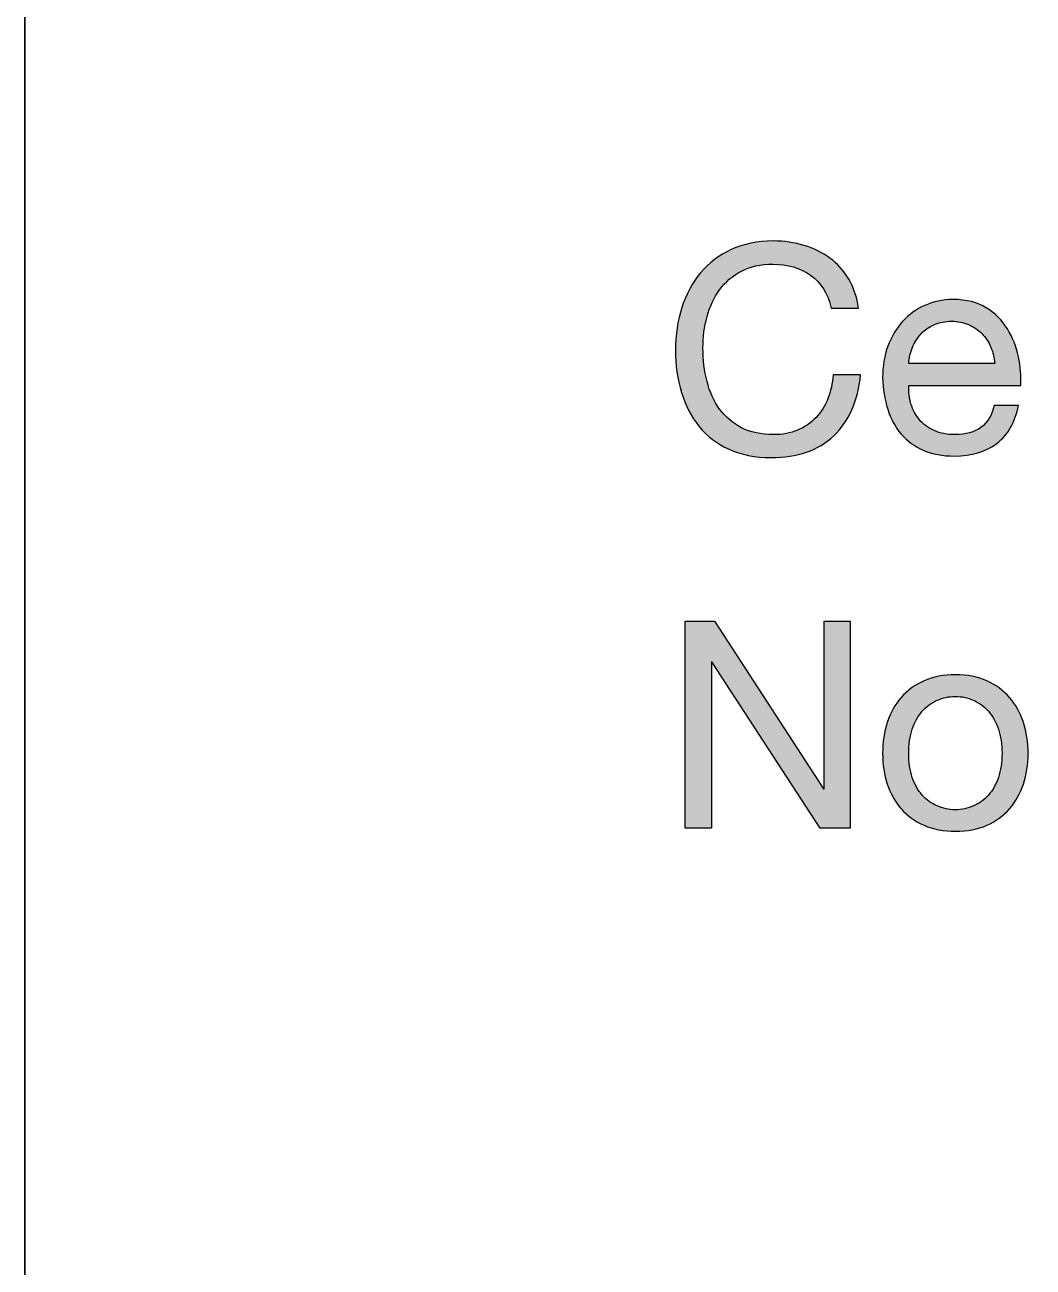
# Paper-space layout 'A1mask' of a CAD drawing. Extents: x 20 to 830, y 20 to 585.
# Drawn here: x 650 to 664.34, y 72.97 to 90.62 of the extents above; entities that cross this region are included whole.
import ezdxf
from ezdxf.enums import TextEntityAlignment as Align

# ---------------------------------------------------------------- set-up
doc = ezdxf.new("R2010")
doc.units = 0
doc.layers.get('0').update_dxf_attribs({"linetype": 'CONTINUOUS'})
doc.layers.get('Defpoints').update_dxf_attribs({"linetype": 'CONTINUOUS'})
doc.layers.add('JPP_Mask', color=7, linetype='CONTINUOUS')
doc.styles.add('JPP', font='arial.ttf')

# ---------------------------------------------------------------- blocks, each defined once
blk = doc.blocks.new('A1mask')
at = {"true_color": 0x004a91}
h = blk.add_hatch(color=154, dxfattribs=at)
edge = h.paths.add_edge_path()
edge.add_spline(control_points=[(646.501, 69.784), (646.718, 69.99), (646.845, 70.279), (646.884, 70.65)], knot_values=[14, 14, 14, 14, 15, 15, 15, 15], degree=3, periodic=0)
edge.add_spline(control_points=[(646.884, 70.65), (646.884, 70.65), (646.492, 70.65), (646.492, 70.65), (646.484, 70.529), (646.46, 70.416), (646.418, 70.312), (646.377, 70.207), (646.32, 70.117), (646.247, 70.042)], knot_values=[11, 11, 11, 11, 12, 12, 12, 13, 13, 13, 14, 14, 14, 14], degree=3, periodic=0)
edge.add_spline(control_points=[(646.247, 70.042), (646.175, 69.966), (646.088, 69.907), (645.988, 69.865)], knot_values=[10, 10, 10, 10, 11, 11, 11, 11], degree=3, periodic=0)
edge.add_spline(control_points=[(645.988, 69.865), (645.887, 69.822), (645.773, 69.801), (645.643, 69.801)], knot_values=[9, 9, 9, 9, 10, 10, 10, 10], degree=3, periodic=0)
edge.add_spline(control_points=[(645.643, 69.801), (645.468, 69.801), (645.317, 69.834), (645.19, 69.899)], knot_values=[8, 8, 8, 8, 9, 9, 9, 9], degree=3, periodic=0)
edge.add_spline(control_points=[(645.19, 69.899), (645.064, 69.966), (644.96, 70.054), (644.879, 70.165)], knot_values=[7, 7, 7, 7, 8, 8, 8, 8], degree=3, periodic=0)
edge.add_spline(control_points=[(644.879, 70.165), (644.798, 70.277), (644.738, 70.407), (644.7, 70.557)], knot_values=[6, 6, 6, 6, 7, 7, 7, 7], degree=3, periodic=0)
edge.add_spline(control_points=[(644.7, 70.557), (644.662, 70.706), (644.642, 70.865), (644.642, 71.033)], knot_values=[5, 5, 5, 5, 6, 6, 6, 6], degree=3, periodic=0)
edge.add_spline(control_points=[(644.642, 71.033), (644.642, 71.187), (644.662, 71.335), (644.7, 71.478)], knot_values=[4, 4, 4, 4, 5, 5, 5, 5], degree=3, periodic=0)
edge.add_spline(control_points=[(644.7, 71.478), (644.738, 71.62), (644.798, 71.747), (644.879, 71.859)], knot_values=[3, 3, 3, 3, 4, 4, 4, 4], degree=3, periodic=0)
edge.add_spline(control_points=[(644.879, 71.859), (644.96, 71.97), (645.063, 72.058), (645.188, 72.125)], knot_values=[2, 2, 2, 2, 3, 3, 3, 3], degree=3, periodic=0)
edge.add_spline(control_points=[(645.188, 72.125), (645.313, 72.19), (645.464, 72.223), (645.64, 72.223)], knot_values=[1, 1, 1, 1, 2, 2, 2, 2], degree=3, periodic=0)
edge.add_spline(control_points=[(645.64, 72.223), (645.846, 72.223), (646.023, 72.171), (646.173, 72.067)], knot_values=[0, 0, 0, 0, 1, 1, 1, 1], degree=3, periodic=0)
edge.add_spline(control_points=[(646.173, 72.067), (646.323, 71.962), (646.419, 71.806), (646.463, 71.597)], knot_values=[29, 29, 29, 29, 30, 30, 30, 30], degree=3, periodic=0)
edge.add_spline(control_points=[(646.463, 71.597), (646.463, 71.597), (646.855, 71.597), (646.855, 71.597), (646.833, 71.754), (646.786, 71.892), (646.715, 72.011), (646.643, 72.131), (646.554, 72.23), (646.447, 72.31)], knot_values=[26, 26, 26, 26, 27, 27, 27, 28, 28, 28, 29, 29, 29, 29], degree=3, periodic=0)
edge.add_spline(control_points=[(646.447, 72.31), (646.34, 72.39), (646.218, 72.45), (646.08, 72.491), (645.943, 72.532), (645.797, 72.553), (645.643, 72.553)], knot_values=[24, 24, 24, 24, 25, 25, 25, 26, 26, 26, 26], degree=3, periodic=0)
edge.add_spline(control_points=[(645.643, 72.553), (645.418, 72.553), (645.218, 72.512), (645.044, 72.431)], knot_values=[23, 23, 23, 23, 24, 24, 24, 24], degree=3, periodic=0)
edge.add_spline(control_points=[(645.044, 72.431), (644.87, 72.35), (644.724, 72.24), (644.607, 72.1), (644.49, 71.96), (644.402, 71.796), (644.342, 71.607)], knot_values=[21, 21, 21, 21, 22, 22, 22, 23, 23, 23, 23], degree=3, periodic=0)
edge.add_spline(control_points=[(644.342, 71.607), (644.281, 71.419), (644.251, 71.218), (644.251, 71.004), (644.251, 70.79), (644.279, 70.589), (644.336, 70.402), (644.392, 70.215), (644.476, 70.053), (644.589, 69.916), (644.701, 69.779), (644.843, 69.671), (645.013, 69.593)], knot_values=[17, 17, 17, 17, 18, 18, 18, 19, 19, 19, 20, 20, 20, 21, 21, 21, 21], degree=3, periodic=0)
edge.add_spline(control_points=[(645.013, 69.593), (645.183, 69.514), (645.383, 69.475), (645.611, 69.475)], knot_values=[16, 16, 16, 16, 17, 17, 17, 17], degree=3, periodic=0)
edge.add_spline(control_points=[(645.611, 69.475), (645.987, 69.475), (646.283, 69.578), (646.501, 69.784)], knot_values=[15, 15, 15, 15, 16, 16, 16, 16], degree=3, periodic=0)
h = blk.add_hatch(color=154, dxfattribs=at)
edge = h.paths.add_edge_path()
edge.add_spline(control_points=[(647.568, 70.501), (647.568, 70.501), (649.162, 70.501), (649.162, 70.501), (649.168, 70.63), (649.156, 70.766), (649.127, 70.909)], knot_values=[12, 12, 12, 12, 13, 13, 13, 14, 14, 14, 14], degree=3, periodic=0)
edge.add_spline(control_points=[(649.127, 70.909), (649.098, 71.052), (649.046, 71.184), (648.97, 71.305)], knot_values=[11, 11, 11, 11, 12, 12, 12, 12], degree=3, periodic=0)
edge.add_spline(control_points=[(648.97, 71.305), (648.895, 71.425), (648.795, 71.525), (648.67, 71.603)], knot_values=[10, 10, 10, 10, 11, 11, 11, 11], degree=3, periodic=0)
edge.add_spline(control_points=[(648.67, 71.603), (648.545, 71.681), (648.388, 71.721), (648.198, 71.721)], knot_values=[9, 9, 9, 9, 10, 10, 10, 10], degree=3, periodic=0)
edge.add_spline(control_points=[(648.198, 71.721), (648.052, 71.721), (647.918, 71.693), (647.796, 71.638)], knot_values=[8, 8, 8, 8, 9, 9, 9, 9], degree=3, periodic=0)
edge.add_spline(control_points=[(647.796, 71.638), (647.674, 71.583), (647.568, 71.507), (647.479, 71.408)], knot_values=[7, 7, 7, 7, 8, 8, 8, 8], degree=3, periodic=0)
edge.add_spline(control_points=[(647.479, 71.408), (647.39, 71.309), (647.32, 71.192), (647.271, 71.057), (647.222, 70.923), (647.197, 70.774), (647.197, 70.612)], knot_values=[5, 5, 5, 5, 6, 6, 6, 7, 7, 7, 7], degree=3, periodic=0)
edge.add_spline(control_points=[(647.197, 70.612), (647.202, 70.45), (647.226, 70.301), (647.269, 70.163)], knot_values=[4, 4, 4, 4, 5, 5, 5, 5], degree=3, periodic=0)
edge.add_spline(control_points=[(647.269, 70.163), (647.312, 70.026), (647.375, 69.908), (647.46, 69.809)], knot_values=[3, 3, 3, 3, 4, 4, 4, 4], degree=3, periodic=0)
edge.add_spline(control_points=[(647.46, 69.809), (647.545, 69.71), (647.651, 69.633), (647.775, 69.578), (647.9, 69.523), (648.048, 69.496), (648.219, 69.496)], knot_values=[1, 1, 1, 1, 2, 2, 2, 3, 3, 3, 3], degree=3, periodic=0)
edge.add_spline(control_points=[(648.219, 69.496), (648.46, 69.496), (648.661, 69.556), (648.82, 69.677)], knot_values=[0, 0, 0, 0, 1, 1, 1, 1], degree=3, periodic=0)
edge.add_spline(control_points=[(648.82, 69.677), (648.979, 69.798), (649.082, 69.978), (649.129, 70.217)], knot_values=[21, 21, 21, 21, 22, 22, 22, 22], degree=3, periodic=0)
edge.add_spline(control_points=[(649.129, 70.217), (649.129, 70.217), (648.783, 70.217), (648.783, 70.217), (648.752, 70.077), (648.69, 69.972), (648.595, 69.904)], knot_values=[19, 19, 19, 19, 20, 20, 20, 21, 21, 21, 21], degree=3, periodic=0)
edge.add_spline(control_points=[(648.595, 69.904), (648.501, 69.835), (648.379, 69.801), (648.231, 69.801)], knot_values=[18, 18, 18, 18, 19, 19, 19, 19], degree=3, periodic=0)
edge.add_spline(control_points=[(648.231, 69.801), (648.115, 69.801), (648.015, 69.82), (647.93, 69.858)], knot_values=[17, 17, 17, 17, 18, 18, 18, 18], degree=3, periodic=0)
edge.add_spline(control_points=[(647.93, 69.858), (647.845, 69.897), (647.775, 69.948), (647.72, 70.013), (647.665, 70.077), (647.625, 70.152), (647.6, 70.235)], knot_values=[15, 15, 15, 15, 16, 16, 16, 17, 17, 17, 17], degree=3, periodic=0)
edge.add_spline(control_points=[(647.6, 70.235), (647.576, 70.319), (647.565, 70.408), (647.568, 70.501)], knot_values=[14, 14, 14, 14, 15, 15, 15, 15], degree=3, periodic=0)
edge = h.paths.add_edge_path(flags=16)
edge.add_spline(control_points=[(648.791, 70.81), (648.791, 70.81), (647.568, 70.81), (647.568, 70.81), (647.573, 70.893), (647.591, 70.97), (647.621, 71.043)], knot_values=[6, 6, 6, 6, 7, 7, 7, 8, 8, 8, 8], degree=3, periodic=0)
edge.add_spline(control_points=[(647.621, 71.043), (647.651, 71.116), (647.693, 71.179), (647.745, 71.235)], knot_values=[5, 5, 5, 5, 6, 6, 6, 6], degree=3, periodic=0)
edge.add_spline(control_points=[(647.745, 71.235), (647.797, 71.29), (647.859, 71.333), (647.932, 71.364)], knot_values=[4, 4, 4, 4, 5, 5, 5, 5], degree=3, periodic=0)
edge.add_spline(control_points=[(647.932, 71.364), (648.005, 71.396), (648.086, 71.412), (648.177, 71.412)], knot_values=[3, 3, 3, 3, 4, 4, 4, 4], degree=3, periodic=0)
edge.add_spline(control_points=[(648.177, 71.412), (648.265, 71.412), (648.345, 71.396), (648.418, 71.364)], knot_values=[2, 2, 2, 2, 3, 3, 3, 3], degree=3, periodic=0)
edge.add_spline(control_points=[(648.418, 71.364), (648.491, 71.333), (648.554, 71.29), (648.608, 71.236)], knot_values=[1, 1, 1, 1, 2, 2, 2, 2], degree=3, periodic=0)
edge.add_spline(control_points=[(648.608, 71.236), (648.662, 71.183), (648.704, 71.119), (648.735, 71.045)], knot_values=[0, 0, 0, 0, 1, 1, 1, 1], degree=3, periodic=0)
edge.add_spline(control_points=[(648.735, 71.045), (648.767, 70.971), (648.786, 70.893), (648.791, 70.81)], knot_values=[8, 8, 8, 8, 9, 9, 9, 9], degree=3, periodic=0)
blk.add_hatch(color=154, dxfattribs=at).paths.add_polyline_path([(644.807, 67.151), (644.391, 67.151), (644.391, 64.209), (644.762, 64.209), (644.762, 66.57), (644.77, 66.57), (646.307, 64.209), (646.735, 64.209), (646.735, 67.151), (646.364, 67.151), (646.364, 64.765), (646.356, 64.765)])
h = blk.add_hatch(color=154, dxfattribs=at)
edge = h.paths.add_edge_path(flags=16)
edge.add_spline(control_points=[(647.619, 64.928), (647.653, 64.828), (647.701, 64.744), (647.761, 64.677), (647.821, 64.61), (647.892, 64.558), (647.973, 64.523), (648.054, 64.487), (648.14, 64.469), (648.231, 64.469), (648.322, 64.469), (648.407, 64.487), (648.488, 64.523), (648.569, 64.558), (648.64, 64.61), (648.7, 64.677), (648.761, 64.744), (648.808, 64.828), (648.843, 64.928), (648.877, 65.029), (648.894, 65.143), (648.894, 65.272), (648.894, 65.401), (648.877, 65.516), (648.843, 65.616), (648.808, 65.716), (648.761, 65.801), (648.7, 65.87), (648.64, 65.938), (648.569, 65.99), (648.488, 66.026), (648.407, 66.062), (648.322, 66.08), (648.231, 66.08), (648.14, 66.08), (648.054, 66.062), (647.973, 66.026), (647.892, 65.99), (647.821, 65.938), (647.761, 65.87), (647.701, 65.801), (647.653, 65.716), (647.619, 65.616), (647.585, 65.516), (647.568, 65.401), (647.568, 65.272), (647.568, 65.143), (647.585, 65.029), (647.619, 64.928)], knot_values=[0, 0, 0, 0, 1, 1, 1, 2, 2, 2, 3, 3, 3, 4, 4, 4, 5, 5, 5, 6, 6, 6, 7, 7, 7, 8, 8, 8, 9, 9, 9, 10, 10, 10, 11, 11, 11, 12, 12, 12, 13, 13, 13, 14, 14, 14, 15, 15, 15, 16, 16, 16, 16], degree=3, periodic=0)
edge = h.paths.add_edge_path()
edge.add_spline(control_points=[(647.263, 65.711), (647.306, 65.847), (647.373, 65.965), (647.46, 66.065), (647.548, 66.166), (647.657, 66.245), (647.786, 66.302), (647.915, 66.36), (648.063, 66.389), (648.231, 66.389), (648.401, 66.389), (648.55, 66.36), (648.678, 66.302), (648.805, 66.245), (648.913, 66.166), (649.001, 66.065), (649.089, 65.965), (649.155, 65.847), (649.199, 65.711), (649.243, 65.575), (649.265, 65.429), (649.265, 65.272), (649.265, 65.116), (649.243, 64.97), (649.199, 64.835), (649.155, 64.701), (649.089, 64.584), (649.001, 64.483), (648.913, 64.383), (648.805, 64.305), (648.678, 64.249), (648.55, 64.192), (648.401, 64.164), (648.231, 64.164), (648.063, 64.164), (647.915, 64.192), (647.786, 64.249), (647.657, 64.305), (647.548, 64.383), (647.46, 64.483), (647.373, 64.584), (647.306, 64.701), (647.263, 64.835), (647.219, 64.97), (647.197, 65.116), (647.197, 65.272), (647.197, 65.429), (647.219, 65.575), (647.263, 65.711)], knot_values=[0, 0, 0, 0, 1, 1, 1, 2, 2, 2, 3, 3, 3, 4, 4, 4, 5, 5, 5, 6, 6, 6, 7, 7, 7, 8, 8, 8, 9, 9, 9, 10, 10, 10, 11, 11, 11, 12, 12, 12, 13, 13, 13, 14, 14, 14, 15, 15, 15, 16, 16, 16, 16], degree=3, periodic=0)
at = {"color": 154, "true_color": 0x004a91}
blk.add_line((635, 120), (635, 10), dxfattribs=at)
at = {"layer": 'Defpoints'}
blk.add_lwpolyline([(635, 5), (635, 125), (815, 125)], dxfattribs=at)
at = {"layer": 'Defpoints', "color": 154, "true_color": 0x004a91}
blk.add_lwpolyline([(644.807, 67.151), (646.356, 64.765), (646.364, 64.765), (646.364, 67.151), (646.735, 67.151), (646.735, 64.209), (646.307, 64.209), (644.77, 66.57), (644.762, 66.57), (644.762, 64.209), (644.391, 64.209), (644.391, 67.151), (644.807, 67.151)], dxfattribs=at)
for points, knots in [([(646.173, 72.067), (646.023, 72.171), (645.846, 72.223), (645.64, 72.223), (645.464, 72.223), (645.313, 72.19), (645.188, 72.125), (645.063, 72.058), (644.96, 71.97), (644.879, 71.859), (644.798, 71.747), (644.738, 71.62), (644.7, 71.478), (644.662, 71.335), (644.642, 71.187), (644.642, 71.033), (644.642, 70.865), (644.662, 70.706), (644.7, 70.557), (644.738, 70.407), (644.798, 70.277), (644.879, 70.165), (644.96, 70.054), (645.064, 69.966), (645.19, 69.899), (645.317, 69.834), (645.468, 69.801), (645.643, 69.801), (645.773, 69.801), (645.887, 69.822), (645.988, 69.865), (646.088, 69.907), (646.175, 69.966), (646.247, 70.042), (646.32, 70.117), (646.377, 70.207), (646.418, 70.312), (646.46, 70.416), (646.484, 70.529), (646.492, 70.65), (646.492, 70.65), (646.884, 70.65), (646.884, 70.65), (646.845, 70.279), (646.718, 69.99), (646.501, 69.784), (646.283, 69.578), (645.987, 69.475), (645.611, 69.475), (645.383, 69.475), (645.183, 69.514), (645.013, 69.593), (644.843, 69.671), (644.701, 69.779), (644.589, 69.916), (644.476, 70.053), (644.392, 70.215), (644.336, 70.402), (644.279, 70.589), (644.251, 70.79), (644.251, 71.004), (644.251, 71.218), (644.281, 71.419), (644.342, 71.607), (644.402, 71.796), (644.49, 71.96), (644.607, 72.1), (644.724, 72.24), (644.87, 72.35), (645.044, 72.431), (645.218, 72.512), (645.418, 72.553), (645.643, 72.553), (645.797, 72.553), (645.943, 72.532), (646.08, 72.491), (646.218, 72.45), (646.34, 72.39), (646.447, 72.31), (646.554, 72.23), (646.643, 72.131), (646.715, 72.011), (646.786, 71.892), (646.833, 71.754), (646.855, 71.597), (646.855, 71.597), (646.463, 71.597), (646.463, 71.597), (646.419, 71.806), (646.323, 71.962), (646.173, 72.067)], [0, 0, 0, 0, 1, 1, 1, 2, 2, 2, 3, 3, 3, 4, 4, 4, 5, 5, 5, 6, 6, 6, 7, 7, 7, 8, 8, 8, 9, 9, 9, 10, 10, 10, 11, 11, 11, 12, 12, 12, 13, 13, 13, 14, 14, 14, 15, 15, 15, 16, 16, 16, 17, 17, 17, 18, 18, 18, 19, 19, 19, 20, 20, 20, 21, 21, 21, 22, 22, 22, 23, 23, 23, 24, 24, 24, 25, 25, 25, 26, 26, 26, 27, 27, 27, 28, 28, 28, 29, 29, 29, 30, 30, 30, 30]), ([(648.82, 69.677), (648.661, 69.556), (648.46, 69.496), (648.219, 69.496), (648.048, 69.496), (647.9, 69.523), (647.775, 69.578), (647.651, 69.633), (647.545, 69.71), (647.46, 69.809), (647.375, 69.908), (647.312, 70.026), (647.269, 70.163), (647.226, 70.301), (647.202, 70.45), (647.197, 70.612), (647.197, 70.774), (647.222, 70.923), (647.271, 71.057), (647.32, 71.192), (647.39, 71.309), (647.479, 71.408), (647.568, 71.507), (647.674, 71.583), (647.796, 71.638), (647.918, 71.693), (648.052, 71.721), (648.198, 71.721), (648.388, 71.721), (648.545, 71.681), (648.67, 71.603), (648.795, 71.525), (648.895, 71.425), (648.97, 71.305), (649.046, 71.184), (649.098, 71.052), (649.127, 70.909), (649.156, 70.766), (649.168, 70.63), (649.162, 70.501), (649.162, 70.501), (647.568, 70.501), (647.568, 70.501), (647.565, 70.408), (647.576, 70.319), (647.6, 70.235), (647.625, 70.152), (647.665, 70.077), (647.72, 70.013), (647.775, 69.948), (647.845, 69.897), (647.93, 69.858), (648.015, 69.82), (648.115, 69.801), (648.231, 69.801), (648.379, 69.801), (648.501, 69.835), (648.595, 69.904), (648.69, 69.972), (648.752, 70.077), (648.783, 70.217), (648.783, 70.217), (649.129, 70.217), (649.129, 70.217), (649.082, 69.978), (648.979, 69.798), (648.82, 69.677)], [0, 0, 0, 0, 1, 1, 1, 2, 2, 2, 3, 3, 3, 4, 4, 4, 5, 5, 5, 6, 6, 6, 7, 7, 7, 8, 8, 8, 9, 9, 9, 10, 10, 10, 11, 11, 11, 12, 12, 12, 13, 13, 13, 14, 14, 14, 15, 15, 15, 16, 16, 16, 17, 17, 17, 18, 18, 18, 19, 19, 19, 20, 20, 20, 21, 21, 21, 22, 22, 22, 22]), ([(648.735, 71.045), (648.704, 71.119), (648.662, 71.183), (648.608, 71.236), (648.554, 71.29), (648.491, 71.333), (648.418, 71.364), (648.345, 71.396), (648.265, 71.412), (648.177, 71.412), (648.086, 71.412), (648.005, 71.396), (647.932, 71.364), (647.859, 71.333), (647.797, 71.29), (647.745, 71.235), (647.693, 71.179), (647.651, 71.116), (647.621, 71.043), (647.591, 70.97), (647.573, 70.893), (647.568, 70.81), (647.568, 70.81), (648.791, 70.81), (648.791, 70.81), (648.786, 70.893), (648.767, 70.971), (648.735, 71.045)], [0, 0, 0, 0, 1, 1, 1, 2, 2, 2, 3, 3, 3, 4, 4, 4, 5, 5, 5, 6, 6, 6, 7, 7, 7, 8, 8, 8, 9, 9, 9, 9]), ([(647.263, 65.711), (647.306, 65.847), (647.373, 65.965), (647.46, 66.065), (647.548, 66.166), (647.657, 66.245), (647.786, 66.302), (647.915, 66.36), (648.063, 66.389), (648.231, 66.389), (648.401, 66.389), (648.55, 66.36), (648.678, 66.302), (648.805, 66.245), (648.913, 66.166), (649.001, 66.065), (649.089, 65.965), (649.155, 65.847), (649.199, 65.711), (649.243, 65.575), (649.265, 65.429), (649.265, 65.272), (649.265, 65.116), (649.243, 64.97), (649.199, 64.835), (649.155, 64.701), (649.089, 64.584), (649.001, 64.483), (648.913, 64.383), (648.805, 64.305), (648.678, 64.249), (648.55, 64.192), (648.401, 64.164), (648.231, 64.164), (648.063, 64.164), (647.915, 64.192), (647.786, 64.249), (647.657, 64.305), (647.548, 64.383), (647.46, 64.483), (647.373, 64.584), (647.306, 64.701), (647.263, 64.835), (647.219, 64.97), (647.197, 65.116), (647.197, 65.272), (647.197, 65.429), (647.219, 65.575), (647.263, 65.711)], [0, 0, 0, 0, 1, 1, 1, 2, 2, 2, 3, 3, 3, 4, 4, 4, 5, 5, 5, 6, 6, 6, 7, 7, 7, 8, 8, 8, 9, 9, 9, 10, 10, 10, 11, 11, 11, 12, 12, 12, 13, 13, 13, 14, 14, 14, 15, 15, 15, 16, 16, 16, 16]), ([(647.619, 64.928), (647.653, 64.828), (647.701, 64.744), (647.761, 64.677), (647.821, 64.61), (647.892, 64.558), (647.973, 64.523), (648.054, 64.487), (648.14, 64.469), (648.231, 64.469), (648.322, 64.469), (648.407, 64.487), (648.488, 64.523), (648.569, 64.558), (648.64, 64.61), (648.7, 64.677), (648.761, 64.744), (648.808, 64.828), (648.843, 64.928), (648.877, 65.029), (648.894, 65.143), (648.894, 65.272), (648.894, 65.401), (648.877, 65.516), (648.843, 65.616), (648.808, 65.716), (648.761, 65.801), (648.7, 65.87), (648.64, 65.938), (648.569, 65.99), (648.488, 66.026), (648.407, 66.062), (648.322, 66.08), (648.231, 66.08), (648.14, 66.08), (648.054, 66.062), (647.973, 66.026), (647.892, 65.99), (647.821, 65.938), (647.761, 65.87), (647.701, 65.801), (647.653, 65.716), (647.619, 65.616), (647.585, 65.516), (647.568, 65.401), (647.568, 65.272), (647.568, 65.143), (647.585, 65.029), (647.619, 64.928)], [0, 0, 0, 0, 1, 1, 1, 2, 2, 2, 3, 3, 3, 4, 4, 4, 5, 5, 5, 6, 6, 6, 7, 7, 7, 8, 8, 8, 9, 9, 9, 10, 10, 10, 11, 11, 11, 12, 12, 12, 13, 13, 13, 14, 14, 14, 15, 15, 15, 16, 16, 16, 16])]:
    blk.add_open_spline(points, degree=3, knots=knots, dxfattribs=at)
at = {"color": 7, "style": 'JPP'}
for tag, p in [('Client', (748, 120)), ('Project1', (748, 95)), ('Project2', (748, 87.5)), ('Project3', (748, 80)), ('Title1', (748, 62.5)), ('Title2', (748, 55)), ('Title3', (748, 47.5)), ('Status', (640, 12.5))]:
    blk.add_attdef(tag, text='', height=3.5, dxfattribs=at).set_placement(p, align=Align.MIDDLE_LEFT)
at = {"color": 2, "style": 'JPP'}
for tag, p in [('Scale', (667.5, 30)), ('Checked', (757.5, 30)), ('Drawn', (712.5, 30)), ('Date', (802.5, 30))]:
    blk.add_attdef(tag, text='', height=2, dxfattribs=at).set_placement(p, align=Align.MIDDLE_CENTER)
at = {"color": 6, "style": 'JPP'}
for tag, p in [('Ref', (730, 12.5)), ('DrgNo.', (772, 12.5))]:
    blk.add_attdef(tag, text='', height=4, dxfattribs=at).set_placement(p, align=Align.MIDDLE_LEFT)
blk.add_attdef('Rev', text='', height=4, dxfattribs=at).set_placement((806.275, 12.5), align=Align.MIDDLE_CENTER)

psp = doc.layouts.new('A1mask')

# ---------------------------------------------------------------- block references
at = {"layer": 'JPP_Mask'}
psp.add_blockref('A1mask', (15, 15), dxfattribs=at)

doc.saveas('drawing.dxf')
